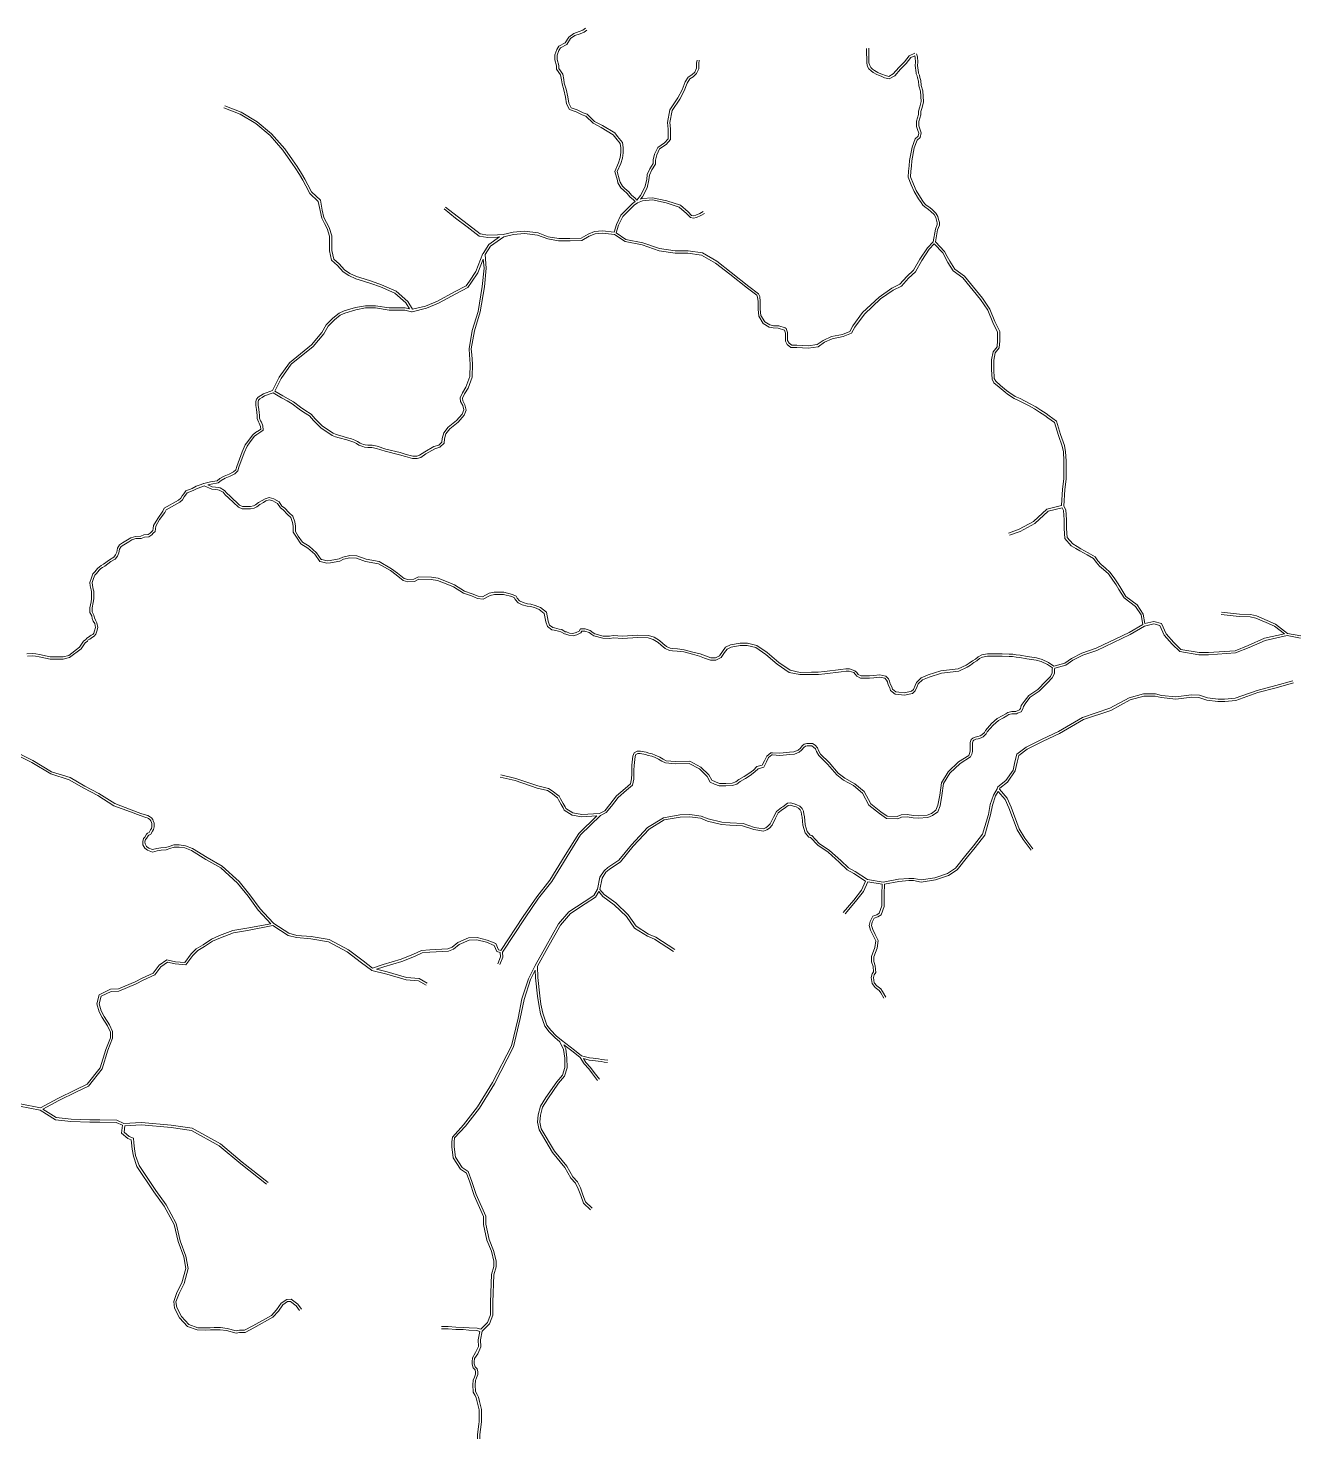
# Model space of a CAD drawing. Header units: millimetres. Extents: x 617885 to 663705, y 7172943 to 7234736.
# Drawn here: x 643733 to 647067, y 7227239 to 7230934 of the extents above; entities that cross this region are included whole.
import ezdxf

# ---------------------------------------------------------------- set-up
doc = ezdxf.new("R2010")
doc.units = ezdxf.units.MM
doc.layers.add('VIAS', color=7, linetype='Continuous', lineweight=5)

msp = doc.modelspace()

# ---------------------------------------------------------------- linework, layer by layer
at = {"layer": 'VIAS', "color": 253}
for points in [[(645193.3, 7230934.4), (645186.2, 7230929.1), (645176.8, 7230925.5), (645162.2, 7230920.4), (645149.6, 7230911.2), (645139.8, 7230895.9), (645123.1, 7230887.3), (645117.5, 7230878.2), (645112.9, 7230864.4), (645112.9, 7230851.8), (645117.2, 7230835.7), (645117.2, 7230827.2), (645127.7, 7230812), (645130, 7230799.4), (645131.6, 7230789), (645136.3, 7230773.1), (645141, 7230753.7), (645143.4, 7230736.1), (645151.3, 7230721.2), (645168.7, 7230715.4), (645184.4, 7230707.5), (645194.2, 7230703.8), (645212.7, 7230685.3), (645234.3, 7230673.9), (645265.5, 7230655.5), (645272.1, 7230646.6), (645284.1, 7230632.8), (645285.8, 7230621.4), (645285.8, 7230608.7), (645284, 7230595.4), (645279.8, 7230582), (645270, 7230559.4), (645276.7, 7230535.1), (645278.1, 7230529.1), (645285.6, 7230516.5), (645292.2, 7230510), (645302.3, 7230501.4), (645309.5, 7230492.7), (645318.9, 7230484.6), (645323.4, 7230480.1), (645316.4, 7230475.2), (645285.6, 7230445), (645273.9, 7230420.3), (645268.2, 7230400.2), (645237.8, 7230403.2), (645216.6, 7230401.8), (645199.6, 7230394.7), (645182, 7230384.6), (645152.4, 7230383.2), (645123.2, 7230383.2), (645095.5, 7230388.3), (645068.7, 7230398), (645033.1, 7230403.1), (645003.4, 7230400), (644977.2, 7230394), (644962.6, 7230393.2), (644937, 7230392.2), (644916.8, 7230395.4), (644886.5, 7230419), (644856.5, 7230441.7), (644826, 7230465.7)], [(645196.9, 7230929.6), (645189.2, 7230923.8), (645178.8, 7230919.9), (645165, 7230915.1), (645154, 7230907), (645144, 7230891.3), (645127.3, 7230882.7), (645123, 7230875.7), (645118.9, 7230863.5), (645118.9, 7230852.6), (645123.2, 7230836.5), (645123.2, 7230829), (645133.4, 7230814.4), (645135.9, 7230800.3), (645137.4, 7230790.3), (645142.1, 7230774.7), (645146.9, 7230754.8), (645149.2, 7230737.9), (645155.5, 7230726.1), (645171, 7230720.9), (645186.8, 7230713), (645197.5, 7230708.9), (645216.3, 7230690.2), (645237.2, 7230679.2), (645269.6, 7230660.1), (645276.8, 7230650.3), (645289.8, 7230635.4), (645291.8, 7230621.8), (645291.8, 7230608.3), (645289.9, 7230594.1), (645285.4, 7230580), (645276.4, 7230558.9), (645282.5, 7230536.5), (645283.7, 7230531.3), (645290.4, 7230520.3), (645296.3, 7230514.4), (645306.6, 7230505.6), (645313.8, 7230496.9), (645323, 7230489), (645327.8, 7230484.2), (645337, 7230496), (645348.6, 7230518.2), (645353.4, 7230538.5), (645354.8, 7230550.9), (645361.9, 7230566.4), (645370.1, 7230579.9), (645370.5, 7230589.7), (645373.8, 7230604.8), (645382.5, 7230622), (645400, 7230634.5), (645409.3, 7230644.8), (645409.3, 7230670.2), (645408.1, 7230687.5), (645414, 7230720.9), (645435.3, 7230751.9), (645446.3, 7230772.8), (645453.9, 7230793.6), (645462.4, 7230805.9), (645471.7, 7230812), (645479.1, 7230819.5), (645483.7, 7230829.4), (645484.1, 7230842.5), (645485.2, 7230851.1)], [(645504.4, 7230448.9), (645495.5, 7230443.6), (645483.9, 7230438.9), (645476.4, 7230437.2), (645467.7, 7230438.4), (645457.4, 7230449.2), (645438.5, 7230465.6), (645404.4, 7230476.6), (645368.2, 7230484.4), (645342.8, 7230482.6), (645329.5, 7230477.1), (645320.3, 7230470.6), (645290.6, 7230441.5), (645279.5, 7230418.2), (645273.8, 7230398.3), (645299, 7230381), (645343.1, 7230372.6), (645387, 7230357.2), (645428.2, 7230351.1), (645461.9, 7230351.1), (645499.3, 7230345.9), (645536.7, 7230324), (645574.9, 7230294.4), (645621.3, 7230257.9), (645646.7, 7230239), (645649.7, 7230231.5), (645651, 7230218.9), (645651, 7230198.6), (645652.8, 7230181.7), (645662.9, 7230165.2), (645676.4, 7230157), (645685.8, 7230155.2), (645699.3, 7230154.6), (645716.3, 7230149.3), (645718.9, 7230148), (645722.7, 7230136.9), (645722.7, 7230116.3), (645726.4, 7230109.8), (645733.4, 7230103.9), (645747, 7230103.9), (645776, 7230102.6), (645800.3, 7230105.7), (645815.8, 7230116.8), (645837.3, 7230126.6), (645866.5, 7230132.3), (645885.7, 7230140.2), (645893.7, 7230154.6), (645919.1, 7230189.6), (645962.1, 7230230.2), (645996, 7230253.4), (646016.9, 7230263.9), (646035.1, 7230284.3), (646052.7, 7230300.2), (646069.1, 7230329.3), (646088.7, 7230359.1), (646103.7, 7230375.1), (646109.7, 7230408.2), (646114.1, 7230419.9), (646114.1, 7230424.8), (646112.5, 7230431.8), (646110.6, 7230438.5), (646106.2, 7230446), (646098.1, 7230454.5), (646091.9, 7230459.7), (646082.3, 7230466.2), (646076.8, 7230471), (646072.2, 7230477.8), (646065.3, 7230487.7), (646054.3, 7230506.3), (646046.6, 7230523.8), (646038.6, 7230544.1), (646039.5, 7230560.3), (646041.2, 7230573.5), (646041.6, 7230588.1), (646048.7, 7230622.6), (646057.1, 7230644.5), (646064.4, 7230651.3), (646066.2, 7230659.8), (646063.2, 7230669.3), (646060.4, 7230677.2), (646060.4, 7230690.5), (646065.3, 7230708.3), (646065.8, 7230717.5), (646069.1, 7230728.5), (646072.2, 7230742), (646070.7, 7230769.6), (646066.2, 7230783.6), (646065.8, 7230796), (646062.8, 7230804.3), (646062.4, 7230809.4), (646059.7, 7230814.8), (646059.7, 7230817.9), (646056.7, 7230836.6), (646057.5, 7230845.8), (646057.1, 7230858), (646055.7, 7230862), (646045, 7230857.3), (646032.9, 7230842.2), (646018.5, 7230827.5), (646003.1, 7230809.8), (645988.8, 7230801.8), (645976.8, 7230804.8), (645967.6, 7230808.6), (645960.4, 7230811.3), (645956, 7230813.3), (645947.1, 7230818.3), (645941.1, 7230822.3), (645935.2, 7230828.1), (645932.3, 7230834.5), (645929.8, 7230843.1), (645929.8, 7230851.7), (645929.4, 7230871.3), (645929.1, 7230881.5)], [(646056.2, 7230868.9), (646041.2, 7230862.1), (646028.4, 7230846.2), (646014.1, 7230831.6), (645999.3, 7230814.5), (645987.9, 7230808.2), (645978.7, 7230810.5), (645969.8, 7230814.2), (645962.7, 7230816.8), (645958.7, 7230818.6), (645950.3, 7230823.4), (645944.9, 7230826.9), (645940.2, 7230831.6), (645937.9, 7230836.6), (645935.8, 7230843.9), (645935.8, 7230851.8), (645935.4, 7230871.5), (645935.1, 7230881.7)], [(645491.1, 7230850.4), (645490.1, 7230842), (645489.6, 7230828), (645484.1, 7230816), (645475.5, 7230807.4), (645466.7, 7230801.5), (645459.2, 7230790.8), (645451.8, 7230770.4), (645440.4, 7230748.8), (645419.7, 7230718.5), (645414.2, 7230687.2), (645415.3, 7230670.4), (645415.3, 7230642.5), (645404.1, 7230630), (645387.2, 7230618), (645379.5, 7230602.8), (645376.5, 7230589), (645376, 7230578.1), (645367.2, 7230563.6), (645360.7, 7230549.3), (645359.3, 7230537.4), (645354.2, 7230516.1), (645342.1, 7230492.7), (645337.5, 7230486.8), (645341.5, 7230488.5), (645368.6, 7230490.5), (645405.9, 7230482.4), (645441.5, 7230470.9), (645461.6, 7230453.5), (645470.6, 7230444), (645476.2, 7230443.3), (645482, 7230444.6), (645492.9, 7230449), (645501.4, 7230454)], [(646060.3, 7230867.1), (646063.1, 7230859.1), (646063.5, 7230845.7), (646062.7, 7230836.8), (646065.7, 7230818.3), (646065.7, 7230816.2), (646068.3, 7230811), (646068.7, 7230805.5), (646071.8, 7230797.2), (646072.1, 7230784.7), (646076.7, 7230770.7), (646078.2, 7230741.5), (646074.9, 7230727), (646071.7, 7230716.5), (646071.2, 7230707.4), (646066.4, 7230689.7), (646066.4, 7230678.3), (646068.9, 7230671.2), (646072.4, 7230660.1), (646069.9, 7230648.2), (646062.2, 7230641.1), (646054.4, 7230621), (646047.6, 7230587.4), (646047.2, 7230573), (646045.5, 7230559.7), (646044.7, 7230545.1), (646052.1, 7230526.1), (646059.6, 7230509), (646070.4, 7230490.9), (646077.1, 7230481.2), (646081.3, 7230475), (646086, 7230471), (646095.5, 7230464.5), (646102.2, 7230458.9), (646111, 7230449.7), (646116.2, 7230440.9), (646118.3, 7230433.3), (646120.1, 7230425.4), (646120.1, 7230418.8), (646115.5, 7230406.6), (646109.7, 7230374.6), (646134, 7230349.3), (646141, 7230336.4), (646147.8, 7230324), (646161.1, 7230303), (646186, 7230284.9), (646233, 7230227.6), (646252.3, 7230198.3), (646265.3, 7230166.4), (646278.6, 7230139.8), (646278.6, 7230115.9), (646277.1, 7230097.5), (646266.8, 7230084.3), (646262.7, 7230065.1), (646262.7, 7230040.9), (646264.1, 7230017.1), (646267.9, 7230009.5), (646280.5, 7229998.3), (646296.3, 7229985.4), (646301.9, 7229981.2), (646319, 7229969.8), (646331.9, 7229964.1), (646356.6, 7229951), (646372.6, 7229942.3), (646385.7, 7229933.5), (646400.3, 7229924.8), (646407.6, 7229919), (646427.2, 7229905.4), (646437.6, 7229869.8), (646448, 7229841.3), (646451, 7229825.1), (646452.4, 7229801.1), (646452.4, 7229753.5), (646448.8, 7229726.1), (646446, 7229682.6), (646451.7, 7229672.6), (646453.2, 7229647), (646453.2, 7229623.6), (646454.6, 7229600), (646469.7, 7229583.6), (646481, 7229576.5), (646491.1, 7229570.7), (646510.1, 7229560.5), (646528.2, 7229549.9), (646535.8, 7229539.3), (646544.4, 7229529.4), (646554.4, 7229520.7), (646567.8, 7229508.8), (646579.8, 7229492.5), (646588.6, 7229479.2), (646595.9, 7229467.5), (646608.8, 7229446.1), (646638.5, 7229423.8), (646654.2, 7229399.7), (646658.7, 7229374.7), (646682.2, 7229380), (646701.9, 7229374.8), (646714, 7229348.2), (646734.7, 7229325.1), (646752.7, 7229307.1), (646800.8, 7229299.1), (646825, 7229299.1), (646894.8, 7229303.8), (646929.4, 7229317.6), (646971.9, 7229336.5), (647024.5, 7229348), (646998.2, 7229368.5), (646976.3, 7229377.7), (646949.6, 7229389.3), (646934.9, 7229392.7), (646905.8, 7229393.8), (646858.8, 7229398.5)], [(644245.5, 7230725.7), (644288, 7230709.4), (644329.1, 7230684.6), (644366.4, 7230653.5), (644400.1, 7230614.8), (644420.2, 7230586.1), (644432.7, 7230568.5), (644443.9, 7230551.1), (644452.7, 7230536.1), (644460.2, 7230521.1), (644470.5, 7230501.8), (644492.8, 7230480.8), (644497.6, 7230456.5), (644501.9, 7230436.6), (644509.2, 7230422.9), (644516.2, 7230409.8), (644522.2, 7230390), (644522.2, 7230351), (644527.9, 7230326.6), (644543.6, 7230312.7), (644558, 7230296.6), (644572.7, 7230286.4), (644591, 7230278.2), (644611.6, 7230271.9), (644630.2, 7230265.7), (644655.9, 7230256.9), (644693.7, 7230240.2), (644722.4, 7230215), (644731.8, 7230199.4), (644720.6, 7230202.2), (644678.6, 7230202.2), (644643, 7230207.5), (644616.5, 7230207.5), (644590.1, 7230202.9), (644560.3, 7230193.8), (644547.3, 7230187.9), (644531.1, 7230175.1), (644513.7, 7230157.7), (644502.3, 7230137.2), (644475.5, 7230104.9), (644417.1, 7230058.1), (644390.4, 7230020), (644372.8, 7229985.3), (644349.5, 7229976.7), (644342.3, 7229972.1), (644335.6, 7229968), (644330.9, 7229962.7), (644329.1, 7229956.2), (644329.1, 7229946.2), (644331.1, 7229935.3), (644331.6, 7229927.5), (644332.6, 7229920.2), (644332.6, 7229912), (644336.3, 7229903.4), (644338.3, 7229899.5), (644341.9, 7229891.2), (644342.3, 7229884.4), (644339.2, 7229881.6), (644328.3, 7229875.1), (644321.1, 7229869.7), (644315.3, 7229861.5), (644308, 7229852.1), (644301.7, 7229842.9), (644293.2, 7229824.7), (644279.2, 7229786.1), (644276.6, 7229777.9), (644270.8, 7229772), (644259.7, 7229766.2), (644246.3, 7229761.2), (644234.7, 7229754.8), (644227.8, 7229749), (644210.7, 7229745.8), (644192.9, 7229741.9), (644192.3, 7229741.8), (644186, 7229739), (644173.1, 7229734.6), (644162.2, 7229728.9), (644145.9, 7229722.2), (644140.4, 7229715.1), (644136.7, 7229709.9), (644132.6, 7229703.1), (644126.7, 7229697.9), (644089.4, 7229676.9), (644085.9, 7229669), (644072.2, 7229650.5), (644061.3, 7229632), (644060.4, 7229624.1), (644059.7, 7229618.9), (644056.4, 7229616.2), (644052.5, 7229611.5), (644047, 7229608.1), (644036, 7229607.3), (644027.9, 7229604.1), (644014.3, 7229603.3), (644002.2, 7229599.8), (643993, 7229594), (643980, 7229586.7), (643972.1, 7229581.4), (643966.5, 7229572.2), (643964.9, 7229561.5), (643962, 7229554.9), (643956.9, 7229548.4), (643945.9, 7229542.1), (643930.5, 7229530.4), (643924, 7229527.2), (643919.6, 7229523.7), (643914.5, 7229519.5), (643907.2, 7229510.5), (643901.9, 7229505.2), (643898.4, 7229494.9), (643894.2, 7229482.9), (643895.1, 7229474), (643897.6, 7229463.1), (643899.1, 7229458.6), (643899.1, 7229439.9), (643897.5, 7229431.4), (643894.2, 7229416.5), (643894.2, 7229404.1), (643899.3, 7229394.9), (643900.8, 7229387.8), (643903.4, 7229380.9), (643907.3, 7229374.7), (643908.8, 7229364.6), (643906.5, 7229356.2), (643905, 7229349.7), (643901.9, 7229346.6), (643898.1, 7229344.3), (643890.8, 7229339.4), (643886.3, 7229336.7), (643883.7, 7229333.3), (643878, 7229328.4), (643867.5, 7229313.1), (643838.9, 7229291.1), (643824.1, 7229287.4), (643790.8, 7229287.4), (643762.3, 7229293.9), (643753, 7229295.2), (643743.5, 7229296.6), (643729.5, 7229295.2)], [(644247.7, 7230731.3), (644290.7, 7230714.9), (644332.6, 7230689.5), (644370.7, 7230657.8), (644404.9, 7230618.5), (644425.1, 7230589.5), (644437.7, 7230571.9), (644449.1, 7230554.2), (644457.9, 7230539), (644465.5, 7230523.9), (644475.3, 7230505.5), (644498.3, 7230483.8), (644503.5, 7230457.8), (644507.6, 7230438.7), (644514.5, 7230425.7), (644521.8, 7230412.1), (644528.2, 7230390.9), (644528.2, 7230351.7), (644533.3, 7230329.8), (644547.8, 7230317), (644562, 7230301.1), (644575.7, 7230291.7), (644593.1, 7230283.8), (644613.4, 7230277.7), (644632.2, 7230271.4), (644658.1, 7230262.5), (644697, 7230245.3), (644727.1, 7230218.9), (644739.5, 7230198.1), (644774.2, 7230206.4), (644805, 7230219.5), (644850, 7230243.6), (644880.6, 7230259.6), (644889.5, 7230272.2), (644905.6, 7230296.8), (644924.2, 7230343.9), (644924.5, 7230344.5), (644939.6, 7230367.5), (644967.5, 7230387.5), (644962.9, 7230387.2), (644936.7, 7230386.2), (644914.4, 7230389.7), (644882.9, 7230414.3), (644852.8, 7230436.9), (644822.3, 7230461)], [(646301.7, 7229611.8), (646329.2, 7229621.9), (646366.7, 7229642.1), (646402, 7229674.4), (646440.1, 7229684.3), (646442.8, 7229726.7), (646446.4, 7229753.9), (646446.4, 7229801), (646445, 7229824.4), (646442.2, 7229839.8), (646431.9, 7229867.9), (646422, 7229901.7), (646404, 7229914.2), (646396.8, 7229919.9), (646382.5, 7229928.5), (646369.5, 7229937.1), (646353.8, 7229945.7), (646329.3, 7229958.7), (646316.1, 7229964.5), (646298.5, 7229976.2), (646292.6, 7229980.7), (646276.6, 7229993.8), (646263.1, 7230005.7), (646258.2, 7230015.5), (646256.7, 7230040.8), (646256.7, 7230065.7), (646261.3, 7230086.9), (646271.3, 7230099.8), (646272.6, 7230116.1), (646272.6, 7230138.4), (646259.9, 7230163.9), (646246.9, 7230195.5), (646228.1, 7230224), (646181.8, 7230280.5), (646156.6, 7230298.8), (646142.6, 7230320.9), (646129.1, 7230345.7), (646106.5, 7230369.3), (646093.5, 7230355.4), (646074.3, 7230326.2), (646057.4, 7230296.4), (646039.4, 7230280), (646020.7, 7230259), (645999.1, 7230248.2), (645965.8, 7230225.6), (645923.7, 7230185.6), (645898.7, 7230151.3), (645889.9, 7230135.5), (645868.3, 7230126.5), (645839.2, 7230120.8), (645818.8, 7230111.6), (645802.6, 7230099.9), (645776.2, 7230096.6), (645746.9, 7230097.9), (645731.2, 7230097.9), (645721.8, 7230105.9), (645716.7, 7230114.7), (645716.7, 7230135.9), (645714, 7230143.7), (645698.2, 7230148.6), (645685.1, 7230149.2), (645674.2, 7230151.3), (645658.5, 7230160.8), (645647, 7230179.7), (645645, 7230198.3), (645645, 7230218.6), (645643.8, 7230230), (645641.7, 7230235.2), (645617.6, 7230253.1), (645571.2, 7230289.7), (645533.3, 7230319), (645497.3, 7230340.1), (645461.5, 7230345.1), (645427.7, 7230345.1), (645385.6, 7230351.3), (645341.6, 7230366.8), (645296.6, 7230375.4), (645269.3, 7230394.1), (645237.7, 7230397.2), (645218, 7230395.9), (645202.3, 7230389.3), (645183.7, 7230378.6), (645152.5, 7230377.2), (645122.7, 7230377.2), (645093.9, 7230382.5), (645067.3, 7230392.1), (645033, 7230397), (645004.4, 7230394.1), (644978.8, 7230388.3), (644944, 7230363.3), (644930, 7230342), (644933.1, 7230305.5), (644928.4, 7230256.9), (644917.4, 7230191.2), (644901.9, 7230141.4), (644893.8, 7230094.5), (644895.2, 7230079), (644896.6, 7230054.9), (644895.9, 7230020.6), (644885.3, 7229991.7), (644876, 7229976.4), (644870.6, 7229965.6), (644871.7, 7229958.3), (644877, 7229948), (644880.2, 7229934.3), (644875.2, 7229920.7), (644859.2, 7229902.3), (644837.9, 7229884.9), (644827.1, 7229871.5), (644823.6, 7229859), (644822.5, 7229847.1), (644811.5, 7229836.8), (644798, 7229833), (644775, 7229819.9), (644761.2, 7229810.1), (644752, 7229807.2), (644740, 7229807.2), (644721.5, 7229812.3), (644705.5, 7229817.3), (644667.9, 7229826.3), (644645.6, 7229833.9), (644633.5, 7229835.9), (644622.5, 7229835.9), (644614.1, 7229837.2), (644609.2, 7229838.6), (644599.5, 7229842.1), (644592.6, 7229846.4), (644586.1, 7229849.7), (644578, 7229852.9), (644567.6, 7229855.8), (644547.4, 7229861.7), (644538, 7229864.3), (644529.1, 7229867.8), (644499.9, 7229887.2), (644480.5, 7229907.1), (644470.2, 7229919), (644454.6, 7229928.9), (644442.8, 7229936.9), (644424.4, 7229950.6), (644411.3, 7229957.9), (644396.7, 7229965.9), (644374.6, 7229979.5), (644352.2, 7229971.3), (644345.5, 7229967.1), (644339.5, 7229963.3), (644336.3, 7229959.8), (644335.1, 7229955.4), (644335.1, 7229946.8), (644337.1, 7229936), (644337.6, 7229928.1), (644338.6, 7229920.6), (644338.6, 7229913.2), (644341.7, 7229906), (644343.7, 7229902.1), (644347.9, 7229892.7), (644348.5, 7229881.8), (644342.8, 7229876.7), (644331.7, 7229870.1), (644325.5, 7229865.4), (644320.1, 7229858), (644312.9, 7229848.5), (644307, 7229839.9), (644298.8, 7229822.4), (644284.9, 7229784.2), (644281.9, 7229774.7), (644274.4, 7229767.1), (644262.1, 7229760.7), (644248.8, 7229755.7), (644238.1, 7229749.8), (644230.5, 7229743.4), (644211.9, 7229739.9), (644203.4, 7229738.1), (644215.3, 7229733), (644223.6, 7229732.2), (644231.1, 7229731.3), (644235.6, 7229730.3), (644247.4, 7229723.7), (644253.3, 7229716.1), (644261.8, 7229708.4), (644286.9, 7229684.7), (644294.6, 7229681.8), (644302.3, 7229681.3), (644314.9, 7229681.3), (644322.9, 7229683.3), (644328.5, 7229686.3), (644336.6, 7229691.7), (644346, 7229697.2), (644353.4, 7229701.7), (644364.4, 7229705.4), (644376.6, 7229701.8), (644390.1, 7229693.6), (644397.7, 7229682.1), (644404.6, 7229677.9), (644416.7, 7229665.2), (644426.2, 7229656.5), (644431.3, 7229641), (644432.8, 7229630.2), (644432.8, 7229622.6), (644433.4, 7229615.9), (644440.5, 7229604.2), (644451.8, 7229588.3), (644469.4, 7229577.5), (644488.4, 7229560.6), (644500.3, 7229542.7), (644502.6, 7229542.3), (644515.9, 7229539), (644524.2, 7229540.3), (644547.8, 7229544.3), (644557.3, 7229549.1), (644575.3, 7229553.4), (644594, 7229551.9), (644618.2, 7229543.6), (644652.4, 7229537.1), (644685, 7229518.6), (644700.8, 7229507.2), (644717.7, 7229492.9), (644727.8, 7229490.6), (644743.2, 7229491.4), (644755.4, 7229497.5), (644789.2, 7229496.6), (644807.1, 7229494), (644839.4, 7229480.8), (644850, 7229476.4), (644875.9, 7229460.1), (644896.5, 7229453.2), (644911.8, 7229446.4), (644923.4, 7229444.9), (644940.8, 7229454.4), (644953.8, 7229456.8), (644978.9, 7229456.8), (645001.7, 7229451.3), (645011.4, 7229446.9), (645013.9, 7229441), (645020.1, 7229434.2), (645029.3, 7229429.9), (645041, 7229426.3), (645050.1, 7229425.5), (645061.3, 7229422.3), (645074.8, 7229416.8), (645090.5, 7229404.4), (645095.3, 7229381.3), (645098.7, 7229370.9), (645107.3, 7229364.3), (645112, 7229363.7), (645123.6, 7229360.6), (645130.9, 7229359), (645140.1, 7229353.6), (645142.9, 7229352.9), (645151.2, 7229349.9), (645160.1, 7229348.5), (645168.4, 7229351.3), (645176.6, 7229355.4), (645180.1, 7229360.7), (645192.1, 7229360.7), (645205.2, 7229356.6), (645213.2, 7229351), (645217.3, 7229348.2), (645239.5, 7229342.3), (645256.3, 7229341.6), (645265.5, 7229343.9), (645289.8, 7229341.6), (645330.2, 7229344.6), (645358.3, 7229343.8), (645372.8, 7229339), (645387.1, 7229330.3), (645395.7, 7229322.5), (645405.2, 7229314.4), (645415.1, 7229310.2), (645421.4, 7229309.5), (645433.7, 7229308.7), (645451.5, 7229306.4), (645474.6, 7229300.3), (645493.1, 7229295.6), (645507, 7229290.2), (645521.7, 7229285.1), (645533.5, 7229285.1), (645544.4, 7229290.5), (645552.4, 7229302.1), (645559.7, 7229312.7), (645573, 7229319.3), (645598.2, 7229323.3), (645617.1, 7229323.3), (645641.6, 7229317.7), (645669.2, 7229298.7), (645699.2, 7229273), (645728.9, 7229252.4), (645755.3, 7229247.1), (645785, 7229247.9), (645803, 7229247.5), (645819.3, 7229249.2), (645862, 7229254.3), (645875.3, 7229256.1), (645884.9, 7229256.1), (645899.1, 7229251.5), (645903.9, 7229246.7), (645907.8, 7229241.8), (645914.9, 7229238.2), (645937.3, 7229238.2), (645947.9, 7229238.8), (645964.3, 7229240.6), (645980, 7229237.4), (645986.9, 7229229.8), (645989.7, 7229224.4), (645991.4, 7229216.7), (645995.6, 7229209), (645997.2, 7229203.1), (646006.4, 7229195.9), (646013.9, 7229195.4), (646028.4, 7229193.7), (646047.3, 7229197.6), (646052.2, 7229201.9), (646056.7, 7229212.6), (646059.9, 7229220.9), (646072.7, 7229232.4), (646091.1, 7229240.4), (646124.3, 7229251.3), (646169.2, 7229256.3), (646190.3, 7229265.8), (646198.3, 7229270.8), (646207.3, 7229277.6), (646214.7, 7229282), (646221.5, 7229288.1), (646231.3, 7229293), (646246.2, 7229295.3), (646284.7, 7229295.3), (646303.4, 7229294.6), (646312.6, 7229294.6), (646321.7, 7229293.1), (646331.5, 7229292.3), (646350.3, 7229288.5), (646375.1, 7229284.8), (646389.2, 7229281.1), (646406.2, 7229273.2), (646420.1, 7229263.6), (646449, 7229271.2), (646466.6, 7229283.8), (646493.6, 7229297.3), (646530.7, 7229310.1), (646617.4, 7229351.5), (646653, 7229372.6), (646648.5, 7229397.4), (646634, 7229419.7), (646604.2, 7229442), (646590.8, 7229464.4), (646583.5, 7229476), (646574.8, 7229489), (646563.4, 7229504.8), (646550.5, 7229516.2), (646540.1, 7229525.1), (646531.1, 7229535.6), (646524.1, 7229545.4), (646507.2, 7229555.3), (646488.2, 7229565.5), (646477.9, 7229571.4), (646465.8, 7229578.9), (646448.8, 7229597.5), (646447.2, 7229623.5), (646447.2, 7229646.8), (646445.8, 7229670.8), (646441.5, 7229678.4), (646405, 7229669), (646370.2, 7229637.1), (646331.7, 7229616.4), (646303.8, 7229606.1)], [(644925, 7230329.7), (644927.1, 7230305.5), (644922.4, 7230257.6), (644911.6, 7230192.6), (644896, 7230142.8), (644887.8, 7230094.8), (644889.2, 7230078.6), (644890.6, 7230054.7), (644889.9, 7230021.7), (644879.9, 7229994.3), (644870.7, 7229979.3), (644864.4, 7229966.6), (644865.9, 7229956.4), (644871.3, 7229945.9), (644873.9, 7229934.7), (644869.9, 7229923.8), (644855, 7229906.6), (644833.6, 7229889.1), (644821.6, 7229874.3), (644817.7, 7229860.1), (644816.8, 7229849.9), (644808.4, 7229842.2), (644795.7, 7229838.6), (644771.8, 7229824.9), (644758.5, 7229815.6), (644751, 7229813.2), (644740.9, 7229813.2), (644723.2, 7229818.1), (644707.1, 7229823.1), (644669.5, 7229832.1), (644647.1, 7229839.7), (644634, 7229841.9), (644623, 7229841.9), (644615.4, 7229843.1), (644611, 7229844.3), (644602.2, 7229847.5), (644595.6, 7229851.6), (644588.6, 7229855.1), (644579.9, 7229858.6), (644569.2, 7229861.6), (644549, 7229867.5), (644539.9, 7229870), (644531.9, 7229873.2), (644503.8, 7229891.9), (644484.9, 7229911.2), (644474.1, 7229923.6), (644457.9, 7229933.9), (644446.3, 7229941.8), (644427.6, 7229955.6), (644414.2, 7229963.2), (644399.8, 7229971.1), (644378.8, 7229984), (644395.5, 7230016.9), (644421.5, 7230054), (644479.7, 7230100.6), (644507.2, 7230133.8), (644518.5, 7230154.1), (644535, 7230170.6), (644550.5, 7230182.7), (644562.4, 7230188.1), (644591.5, 7230197.1), (644617, 7230201.5), (644642.6, 7230201.5), (644678.2, 7230196.2), (644719.9, 7230196.2), (644737.4, 7230191.8), (644738.8, 7230191.8), (644776.1, 7230200.7), (644807.6, 7230214.1), (644852.9, 7230238.3), (644884.6, 7230254.9), (644894.4, 7230268.8), (644911, 7230294), (644925, 7230329.7)], [(643731.1, 7229289.3), (643743.3, 7229290.5), (643752.1, 7229289.3), (643761.2, 7229288), (643790.2, 7229281.4), (643824.9, 7229281.4), (643841.5, 7229285.6), (643871.9, 7229308.9), (643882.5, 7229324.4), (643888.1, 7229329.2), (643890.4, 7229332.2), (643894, 7229334.4), (643901.3, 7229339.2), (643905.6, 7229341.8), (643910.5, 7229346.7), (643912.3, 7229354.8), (643914.9, 7229364.2), (643913.1, 7229376.8), (643908.8, 7229383.6), (643906.6, 7229389.5), (643904.9, 7229397), (643900.2, 7229405.6), (643900.2, 7229415.9), (643903.4, 7229430.2), (643905.1, 7229439.4), (643905.1, 7229459.6), (643903.4, 7229464.8), (643901, 7229475), (643900.3, 7229482.2), (643904.1, 7229492.9), (643907.1, 7229502), (643911.6, 7229506.4), (643918.8, 7229515.2), (643923.4, 7229519.1), (643927.2, 7229522.1), (643933.7, 7229525.3), (643949.2, 7229537.1), (643960.9, 7229543.7), (643967.2, 7229551.8), (643970.7, 7229559.8), (643972.3, 7229570.1), (643976.5, 7229577.1), (643983.1, 7229581.5), (643996.1, 7229588.8), (644004.7, 7229594.3), (644015.3, 7229597.3), (644029.2, 7229598.1), (644037.3, 7229601.4), (644048.9, 7229602.2), (644056.5, 7229606.9), (644060.6, 7229611.9), (644065.4, 7229615.7), (644066.4, 7229623.4), (644067.1, 7229630.1), (644077.2, 7229647.2), (644091.1, 7229665.9), (644094.1, 7229672.6), (644130.2, 7229693), (644137.2, 7229699.2), (644141.7, 7229706.6), (644145.2, 7229711.5), (644149.7, 7229717.3), (644164.8, 7229723.4), (644175.4, 7229729.1), (644188.2, 7229733.4), (644193.6, 7229735.7), (644213.8, 7229727.1), (644222.9, 7229726.2), (644230.1, 7229725.4), (644233.5, 7229724.6), (644243.4, 7229719.1), (644248.8, 7229712), (644257.7, 7229704), (644283.6, 7229679.5), (644293.3, 7229675.8), (644302.1, 7229675.3), (644315.7, 7229675.3), (644325.1, 7229677.6), (644331.6, 7229681.1), (644339.8, 7229686.6), (644349.1, 7229692.1), (644355.9, 7229696.3), (644364.5, 7229699.1), (644374.2, 7229696.2), (644385.8, 7229689.1), (644393.5, 7229677.7), (644400.8, 7229673.2), (644412.5, 7229660.9), (644421, 7229653.1), (644425.4, 7229639.7), (644426.8, 7229629.8), (644426.8, 7229622.3), (644427.5, 7229614), (644435.5, 7229600.9), (644447.6, 7229583.8), (644465.8, 7229572.7), (644483.9, 7229556.6), (644496.7, 7229537.3), (644501.3, 7229536.4), (644515.6, 7229532.9), (644525.1, 7229534.3), (644549.7, 7229538.5), (644559.4, 7229543.4), (644575.8, 7229547.3), (644592.8, 7229546), (644616.7, 7229537.8), (644650.3, 7229531.4), (644681.8, 7229513.6), (644697.1, 7229502.5), (644714.9, 7229487.4), (644727.3, 7229484.6), (644744.7, 7229485.5), (644756.7, 7229491.5), (644788.7, 7229490.6), (644805.5, 7229488.1), (644837.1, 7229475.3), (644847.3, 7229471.1), (644873.3, 7229454.6), (644894.3, 7229447.6), (644910.1, 7229440.6), (644924.5, 7229438.7), (644942.9, 7229448.7), (644954.4, 7229450.8), (644978.2, 7229450.8), (644999.7, 7229445.6), (645006.8, 7229442.4), (645008.8, 7229437.7), (645016.4, 7229429.2), (645027.1, 7229424.3), (645039.8, 7229420.3), (645049, 7229419.6), (645059.3, 7229416.7), (645071.7, 7229411.5), (645085.1, 7229401), (645089.4, 7229379.8), (645093.6, 7229367.3), (645104.9, 7229358.6), (645110.8, 7229357.8), (645122.2, 7229354.8), (645128.7, 7229353.3), (645137.8, 7229348), (645141.1, 7229347.2), (645149.7, 7229344.1), (645160.6, 7229342.4), (645170.7, 7229345.7), (645180.7, 7229350.8), (645183.3, 7229354.7), (645191.2, 7229354.7), (645202.5, 7229351.1), (645209.8, 7229346), (645214.8, 7229342.7), (645238.6, 7229336.4), (645256.9, 7229335.6), (645266, 7229337.8), (645289.8, 7229335.6), (645330.3, 7229338.6), (645357.2, 7229337.9), (645370.2, 7229333.5), (645383.5, 7229325.5), (645391.7, 7229318), (645402, 7229309.3), (645413.5, 7229304.3), (645420.9, 7229303.5), (645433.1, 7229302.8), (645450.4, 7229300.5), (645473.1, 7229294.5), (645491.3, 7229289.9), (645504.9, 7229284.6), (645520.7, 7229279.1), (645534.9, 7229279.1), (645548.5, 7229285.9), (645557.3, 7229298.7), (645563.8, 7229308), (645574.9, 7229313.5), (645598.6, 7229317.3), (645616.4, 7229317.3), (645639.2, 7229312.1), (645665.5, 7229293.9), (645695.5, 7229268.2), (645726.5, 7229246.7), (645754.8, 7229241.1), (645785, 7229241.9), (645803.3, 7229241.5), (645819.9, 7229243.2), (645862.8, 7229248.3), (645875.7, 7229250.1), (645884, 7229250.1), (645895.9, 7229246.3), (645899.4, 7229242.7), (645903.9, 7229237), (645913.5, 7229232.2), (645937.5, 7229232.2), (645948.4, 7229232.8), (645964, 7229234.6), (645976.9, 7229231.9), (645981.9, 7229226.4), (645984, 7229222.3), (645985.8, 7229214.5), (645990, 7229206.7), (645991.9, 7229199.6), (646004.1, 7229190.1), (646013.3, 7229189.4), (646028.6, 7229187.6), (646050.1, 7229192), (646057.2, 7229198.4), (646062.2, 7229210.3), (646065, 7229217.4), (646076, 7229227.3), (646093.2, 7229234.8), (646125.6, 7229245.4), (646170.8, 7229250.5), (646193.2, 7229260.5), (646201.7, 7229265.9), (646210.6, 7229272.6), (646218.2, 7229277.2), (646224.9, 7229283.1), (646233.1, 7229287.2), (646246.7, 7229289.3), (646284.6, 7229289.3), (646303.3, 7229288.6), (646312.1, 7229288.6), (646321, 7229287.1), (646330.7, 7229286.4), (646349.3, 7229282.6), (646373.9, 7229278.9), (646387.1, 7229275.5), (646403.2, 7229267.9), (646416.4, 7229258.9), (646416, 7229256.2), (646415.5, 7229245.7), (646411, 7229236.3), (646399.3, 7229224), (646377.9, 7229202.4), (646354.2, 7229186.2), (646342.1, 7229171), (646334.7, 7229160.4), (646333.7, 7229156), (646332.6, 7229152.2), (646330.3, 7229148.9), (646322.7, 7229145.8), (646320.6, 7229144.7), (646309.7, 7229144.7), (646299.6, 7229142.3), (646294, 7229138.2), (646285.1, 7229133.5), (646271.2, 7229126.2), (646257, 7229112.7), (646240.7, 7229094.7), (646238.3, 7229089.9), (646231.4, 7229083.3), (646227.5, 7229081.2), (646220.6, 7229079.2), (646213.7, 7229077.4), (646207.6, 7229074.4), (646203.1, 7229070.8), (646201, 7229063.3), (646200.7, 7229054.9), (646200.7, 7229040.3), (646199.4, 7229034.4), (646197.1, 7229029.7), (646170.6, 7229013.1), (646143.1, 7228986.9), (646125.6, 7228957.8), (646121.1, 7228925.8), (646116.1, 7228899.2), (646110.9, 7228885.9), (646099.4, 7228877.8), (646088.2, 7228873.1), (646064.4, 7228871.3), (646052.2, 7228871.9), (646035.7, 7228874.4), (646019.8, 7228873.8), (646009.9, 7228869.4), (645983.8, 7228870.6), (645967, 7228882), (645940.3, 7228902.9), (645923.2, 7228934.9), (645898.4, 7228955.3), (645872.7, 7228969.6), (645855.4, 7228982.7), (645831.3, 7229011), (645808.8, 7229033.2), (645803.5, 7229042.2), (645800.9, 7229049.8), (645794.6, 7229056.1), (645788, 7229060.9), (645772.9, 7229060.9), (645766.3, 7229059), (645760.7, 7229054.4), (645755.9, 7229048.7), (645750, 7229043.6), (645738.8, 7229039.1), (645727.9, 7229038.3), (645702.4, 7229035.1), (645683.2, 7229036.7), (645678.8, 7229036.7), (645667.8, 7229027.6), (645661.9, 7229015.7), (645656, 7229004), (645642, 7229000.2), (645632.8, 7228990.9), (645620.9, 7228982.2), (645609, 7228974.3), (645595.2, 7228966.2), (645586.6, 7228959.9), (645577, 7228957), (645560.5, 7228956.2), (645544.2, 7228956.2), (645533.5, 7228960), (645524.1, 7228964.4), (645516.3, 7228978.4), (645495.5, 7228999.1), (645466.2, 7229014.2), (645428.6, 7229013.4), (645404.7, 7229015.7), (645396.1, 7229020), (645387.5, 7229024.6), (645375.9, 7229030.4), (645368.1, 7229033.4), (645359, 7229035.1), (645352.2, 7229037.9), (645336.7, 7229040.9), (645328.2, 7229040.9), (645320.3, 7229035.9), (645317, 7229027.8), (645314.6, 7229003.9), (645314, 7228990.6), (645314, 7228981.5), (645313.5, 7228968.1), (645310.9, 7228955.1), (645296.8, 7228942.7), (645274, 7228923.9), (645256.6, 7228900.6), (645243.4, 7228884.7), (645230, 7228877.5), (645183.4, 7228874.6), (645159.9, 7228878.7), (645141.7, 7228890.2), (645139.4, 7228895.2), (645134.2, 7228904), (645127.6, 7228915.8), (645124.2, 7228922.4), (645106.1, 7228936.9), (645095.7, 7228942.8), (645067.7, 7228949.6), (645010.6, 7228969.5), (644971, 7228978.7)], [(647067.1, 7229342.4), (647032.7, 7229349.3), (647001.3, 7229373.7), (646978.7, 7229383.2), (646951.5, 7229395), (646935.7, 7229398.7), (646906.2, 7229399.8), (646859.4, 7229404.5)], [(647066, 7229336.5), (647031.4, 7229343.4), (646973.7, 7229330.7), (646931.8, 7229312.1), (646896.1, 7229297.9), (646825.2, 7229293.1), (646800.3, 7229293.1), (646749.8, 7229301.5), (646730.4, 7229321), (646708.9, 7229344.8), (646697.6, 7229369.7), (646682.1, 7229373.8), (646657.5, 7229368.3), (646620.3, 7229346.2), (646533, 7229304.6), (646495.9, 7229291.7), (646469.7, 7229278.7), (646451.6, 7229265.7), (646422.3, 7229257.9), (646422, 7229255.7), (646421.4, 7229244.2), (646416, 7229232.8), (646403.6, 7229219.8), (646381.7, 7229197.8), (646358.3, 7229181.8), (646346.9, 7229167.4), (646340.3, 7229157.9), (646339.5, 7229154.5), (646338, 7229149.6), (646334.2, 7229144.1), (646325.2, 7229140.3), (646322.1, 7229138.7), (646310.4, 7229138.7), (646302.2, 7229136.8), (646297.2, 7229133.1), (646287.8, 7229128.2), (646274.8, 7229121.3), (646261.3, 7229108.5), (646245.7, 7229091.2), (646243.2, 7229086.3), (646234.9, 7229078.4), (646229.8, 7229075.6), (646222.1, 7229073.4), (646215.8, 7229071.8), (646210.8, 7229069.3), (646208.4, 7229067.3), (646207, 7229062.3), (646206.7, 7229054.8), (646206.7, 7229039.7), (646205.1, 7229032.4), (646201.7, 7229025.5), (646174.3, 7229008.3), (646147.8, 7228983.1), (646131.4, 7228955.7), (646127, 7228924.9), (646121.9, 7228897.6), (646115.9, 7228882), (646102.3, 7228872.5), (646089.6, 7228867.2), (646064.5, 7228865.3), (646051.6, 7228865.9), (646035.4, 7228868.4), (646021.1, 7228867.8), (646011, 7228863.4), (645981.8, 7228864.7), (645963.4, 7228877.1), (645935.6, 7228899), (645918.5, 7228931), (645895, 7228950.3), (645869.4, 7228964.5), (645851.2, 7228978.4), (645826.9, 7229006.9), (645804, 7229029.4), (645798, 7229039.7), (645795.7, 7229046.6), (645790.7, 7229051.5), (645786.1, 7229054.9), (645773.7, 7229054.9), (645769.1, 7229053.5), (645765, 7229050.1), (645760.2, 7229044.5), (645753.2, 7229038.4), (645740.2, 7229033.2), (645728.5, 7229032.3), (645702.5, 7229029.1), (645683, 7229030.7), (645680.9, 7229030.7), (645672.6, 7229023.8), (645667.2, 7229013), (645660.2, 7228999), (645645.2, 7228994.8), (645636.7, 7228986.3), (645624.4, 7228977.3), (645612.2, 7228969.2), (645598.5, 7228961.2), (645589.4, 7228954.5), (645578, 7228951), (645560.7, 7228950.2), (645543.2, 7228950.2), (645531.3, 7228954.4), (645519.8, 7228959.7), (645511.4, 7228974.7), (645491.9, 7228994.2), (645464.8, 7229008.2), (645428.3, 7229007.4), (645403, 7229009.9), (645393.3, 7229014.7), (645384.7, 7229019.3), (645373.5, 7229024.9), (645366.5, 7229027.6), (645357.3, 7229029.3), (645350.4, 7229032.2), (645336.2, 7229034.9), (645329.9, 7229034.9), (645325.2, 7229031.9), (645322.8, 7229026.3), (645320.6, 7229003.5), (645320, 7228990.5), (645320, 7228981.4), (645319.5, 7228967.4), (645316.4, 7228951.9), (645300.7, 7228938.1), (645278.4, 7228919.7), (645261.3, 7228896.8), (645247.3, 7228880), (645232.6, 7228872.1), (645180, 7228821.3), (645144.7, 7228764.9), (645104.9, 7228699), (645070.1, 7228655.3), (645034.7, 7228604.4), (644975.3, 7228514.5), (644976.2, 7228501.4), (644968.7, 7228481.9)], [(647046.7, 7229225.1), (647001.5, 7229212.5), (646952.8, 7229199.8), (646895.2, 7229179.6), (646867.6, 7229176.6), (646850.6, 7229176.6), (646822.3, 7229180.3), (646801.4, 7229187.1), (646781.1, 7229187.8), (646739.8, 7229183.1), (646702.1, 7229186.8), (646686.2, 7229190.5), (646655, 7229191.1), (646617.7, 7229180.6), (646567.1, 7229153.2), (646495.3, 7229128.8), (646432.5, 7229092.3), (646389.6, 7229072.4), (646347.2, 7229050.8), (646323.2, 7229032.4), (646318.3, 7229013), (646313.1, 7228991.3), (646294.5, 7228963.9), (646273.6, 7228947.6), (646271.2, 7228941.9), (646261.6, 7228925.8), (646253.7, 7228900.7), (646248.5, 7228875), (646233.6, 7228823.1), (646209.4, 7228792.4), (646189.5, 7228767.9), (646162.6, 7228734.5), (646141.4, 7228720.5), (646108.6, 7228709.1), (646072.7, 7228703.4), (646052.9, 7228707.5), (646040, 7228707.5), (646013, 7228705), (645973.3, 7228697.5), (645931.7, 7228704.4), (645899.6, 7228725.5), (645882.5, 7228734.7), (645861.9, 7228754.7), (645832.7, 7228780.9), (645805.5, 7228798.8), (645786.1, 7228819.4), (645781.9, 7228820.9), (645774.1, 7228830), (645768.5, 7228848.1), (645766.4, 7228869.1), (645764.9, 7228875.6), (645764.1, 7228883.2), (645760.8, 7228890.8), (645754.2, 7228896.6), (645747.1, 7228900.5), (645739.4, 7228902.8), (645730, 7228905.2), (645722.1, 7228904.3), (645709.9, 7228895.1), (645706.3, 7228892.9), (645693.2, 7228882.9), (645685.6, 7228867.8), (645677, 7228850.6), (645670.9, 7228843.9), (645665.7, 7228839.9), (645658.8, 7228837.4), (645635.7, 7228840.9), (645605.7, 7228851.2), (645571.8, 7228852.6), (645550.2, 7228854.8), (645514.8, 7228863.4), (645495.7, 7228870.8), (645466.2, 7228874.6), (645440.1, 7228873.7), (645397.1, 7228866.2), (645355.9, 7228840.9), (645313.3, 7228795.6), (645280.5, 7228755.5), (645251.4, 7228735.8), (645241.9, 7228727.3), (645231, 7228710.7), (645224.6, 7228679), (645215.1, 7228662.6), (645189.1, 7228645.6), (645149.5, 7228620), (645122.4, 7228588.3), (645088.8, 7228529.2), (645061.2, 7228479.5), (645061.1, 7228479.4), (645043.5, 7228444.5), (645026.3, 7228391.9), (645016.3, 7228341.4), (644999.1, 7228268.4), (644949.2, 7228172.6), (644910.4, 7228109.1), (644873.7, 7228061.9), (644844.5, 7228030), (644843, 7228017.6), (644843, 7228003.9), (644846.5, 7227975), (644865.7, 7227945.6), (644880.9, 7227935.5), (644889.8, 7227911.3), (644901.3, 7227876.8), (644925.5, 7227821.6), (644926.2, 7227800.6), (644934.6, 7227759.5), (644946.3, 7227730.6), (644953, 7227705), (644953, 7227690.7), (644946.9, 7227670.2), (644944.1, 7227597.2), (644944.1, 7227564.1), (644936.2, 7227543.9), (644918.7, 7227526.3), (644909, 7227529.4), (644888.1, 7227530.1), (644872.9, 7227531.4), (644853.6, 7227532.1), (644833.6, 7227533.5), (644815.7, 7227533.5)], [(647048.4, 7229219.3), (647003, 7229206.7), (646954.6, 7229194), (646896.6, 7229173.7), (646867.9, 7229170.6), (646850.2, 7229170.6), (646820.9, 7229174.4), (646800.4, 7229181.1), (646781.3, 7229181.8), (646739.8, 7229177), (646701.2, 7229180.9), (646685.5, 7229184.5), (646655.8, 7229185.1), (646620, 7229175), (646569.6, 7229147.6), (646497.8, 7229123.3), (646435.2, 7229086.9), (646392.3, 7229067), (646350.4, 7229045.7), (646328.5, 7229028.9), (646324.2, 7229011.6), (646318.7, 7228988.9), (646299, 7228959.7), (646278.5, 7228943.8), (646277.3, 7228941.1), (646297.4, 7228917.2), (646307.9, 7228894.4), (646329.6, 7228837.5), (646344.4, 7228812.4), (646365.3, 7228784.8)], [(643711.6, 7228116.9), (643765, 7228106.5), (643810.1, 7228131), (643857.1, 7228153.8), (643887.4, 7228168.3), (643921.5, 7228211.5), (643936.1, 7228259.4), (643948.1, 7228289.8), (643948.1, 7228304.7), (643940.4, 7228321.3), (643927, 7228342.7), (643918.7, 7228357.9), (643913, 7228379.1), (643919, 7228402.7), (643948.9, 7228416.9), (643969.1, 7228418.3), (644012.9, 7228436.8), (644031.6, 7228446.2), (644060.5, 7228459.3), (644075.8, 7228480.1), (644096.2, 7228494.2), (644118.7, 7228489.2), (644142.9, 7228487), (644159.8, 7228509.5), (644173.2, 7228522.9), (644191.3, 7228533.7), (644212.7, 7228548.1), (644234.4, 7228557.7), (644269.1, 7228570.8), (644306.1, 7228576.8), (644368.4, 7228588.8), (644358.4, 7228599.8), (644335.5, 7228624), (644309.1, 7228661), (644280.9, 7228694.7), (644237.8, 7228734.8), (644198.6, 7228756.9), (644160.3, 7228780.1), (644143.5, 7228787.1), (644128.1, 7228789.4), (644115.6, 7228789), (644104.3, 7228785.5), (644094.4, 7228782.2), (644080.9, 7228781.4), (644071.1, 7228779.4), (644058.2, 7228776.4), (644045.7, 7228781.3), (644038.6, 7228787), (644033.5, 7228795.7), (644032.8, 7228803.9), (644035, 7228812.2), (644038.2, 7228815.3), (644042.4, 7228823.1), (644045.7, 7228825.9), (644050.2, 7228827.9), (644053.6, 7228834.4), (644055.6, 7228837.9), (644056.7, 7228842.8), (644056.7, 7228851), (644055, 7228856.5), (644054.2, 7228858.6), (644051.9, 7228861.7), (644047.9, 7228864.5), (644044.6, 7228866.4), (644041.4, 7228867), (644026.4, 7228872.2), (644000.5, 7228881.4), (643956.9, 7228897.8), (643914.9, 7228924.3), (643878.2, 7228943.4), (643840.3, 7228966), (643791.8, 7228981.4), (643742.4, 7229010.8), (643622.9, 7229070.8)], [(644969.6, 7228972.8), (645008.9, 7228963.7), (645066, 7228943.8), (645093.5, 7228937.2), (645102.7, 7228931.9), (645119.5, 7228918.6), (645122.3, 7228912.9), (645129, 7228901), (645134.1, 7228892.4), (645137, 7228886.1), (645157.7, 7228873), (645183, 7228868.5), (645222.9, 7228871), (645175.3, 7228825.1), (645139.6, 7228768), (645100, 7228702.4), (645065.3, 7228658.9), (645029.7, 7228607.8), (644971, 7228518.8), (644965.3, 7228520.7), (644958.5, 7228536.5), (644935.8, 7228545.8), (644908.9, 7228552.3), (644886.6, 7228551.3), (644858.6, 7228539.1), (644843.8, 7228526.9), (644832.4, 7228522.5), (644784.8, 7228520.3), (644763.6, 7228518.1), (644742.7, 7228508.7), (644710.1, 7228495.7), (644662.5, 7228481.8), (644634.7, 7228472.6), (644610.2, 7228491.3), (644572.2, 7228519.9), (644521.5, 7228547.4), (644474.3, 7228555.1), (644436.6, 7228558.2), (644416.1, 7228563.6), (644376.1, 7228589.2), (644362.8, 7228603.9), (644340.2, 7228627.8), (644313.8, 7228664.6), (644285.3, 7228698.9), (644241.4, 7228739.6), (644201.7, 7228762.1), (644163, 7228785.4), (644145.2, 7228792.9), (644128.5, 7228795.4), (644114.6, 7228795), (644102.5, 7228791.2), (644093.2, 7228788.1), (644080.2, 7228787.3), (644069.9, 7228785.3), (644058.7, 7228782.7), (644048.7, 7228786.6), (644043.2, 7228791), (644039.4, 7228797.6), (644038.8, 7228803.4), (644040.4, 7228809.1), (644043, 7228811.7), (644047.1, 7228819.3), (644048.9, 7228820.8), (644054.6, 7228823.3), (644058.8, 7228831.5), (644061.3, 7228835.7), (644062.7, 7228842.2), (644062.7, 7228851.9), (644060.6, 7228858.5), (644059.5, 7228861.5), (644056.1, 7228866), (644051.1, 7228869.6), (644046.7, 7228872.1), (644042.9, 7228872.8), (644028.4, 7228877.8), (644002.5, 7228887), (643959.6, 7228903.2), (643917.9, 7228929.5), (643881.1, 7228948.6), (643842.7, 7228971.5), (643794.3, 7228986.9), (643745.3, 7229016.1), (643625.4, 7229076.3)], [(645980.2, 7228396.3), (645971.6, 7228410.9), (645966.7, 7228417.9), (645956.1, 7228425.8), (645949.6, 7228434.1), (645947.8, 7228447.8), (645949.6, 7228454.6), (645953.8, 7228460.9), (645952.4, 7228478.1), (645948.5, 7228489.8), (645948.5, 7228501.9), (645957.1, 7228524.6), (645960.2, 7228545.1), (645952.3, 7228560.4), (645945.5, 7228573.7), (645942.1, 7228584.1), (645944.3, 7228592.4), (645949.7, 7228603.3), (645958.8, 7228606.3), (645967.7, 7228612), (645975.7, 7228634.1), (645975.7, 7228666.2), (645976.3, 7228692), (646013.8, 7228699), (646040.3, 7228701.5), (646052.3, 7228701.5), (646072.6, 7228697.3), (646110.1, 7228703.2), (646144.1, 7228715.1), (646166.7, 7228730), (646194.2, 7228764.2), (646214.1, 7228788.7), (646239, 7228820.3), (646254.3, 7228873.6), (646259.5, 7228899.2), (646267.1, 7228923.3), (646274.3, 7228935.4), (646292.3, 7228914), (646302.4, 7228892.1), (646324.1, 7228834.9), (646339.4, 7228809), (646360.5, 7228781.1)], [(645426.9, 7228521), (645377, 7228553.4), (645358.5, 7228561.5), (645325.7, 7228581.9), (645305.1, 7228611.6), (645272.4, 7228643.1), (645242.2, 7228664.8), (645230.7, 7228678.7), (645236.6, 7228708.3), (645246.5, 7228723.3), (645255.1, 7228731.1), (645284.5, 7228751), (645317.8, 7228791.6), (645359.7, 7228836.2), (645399.2, 7228860.5), (645440.7, 7228867.7), (645466, 7228868.6), (645494.2, 7228864.9), (645513, 7228857.7), (645549.1, 7228848.9), (645571.3, 7228846.7), (645604.5, 7228845.2), (645634.3, 7228835.1), (645659.4, 7228831.3), (645668.5, 7228834.6), (645675, 7228839.4), (645682, 7228847.2), (645690.9, 7228865.1), (645697.9, 7228879), (645709.6, 7228888), (645713.3, 7228890.2), (645724.4, 7228898.5), (645729.6, 7228899.1), (645737.8, 7228897), (645744.7, 7228895), (645750.7, 7228891.6), (645755.8, 7228887.2), (645758.3, 7228881.7), (645759, 7228874.7), (645760.4, 7228868.1), (645762.6, 7228846.9), (645768.7, 7228827), (645778.4, 7228815.7), (645782.8, 7228814.2), (645801.6, 7228794.2), (645829, 7228776.2), (645857.8, 7228750.3), (645878.9, 7228729.8), (645896.5, 7228720.4), (645926.8, 7228700.4), (645916.4, 7228676.4), (645895.8, 7228650.7), (645868.5, 7228618.3)], [(645251.4, 7228231.4), (645242.4, 7228231.9), (645234.8, 7228233.4), (645227.1, 7228234.5), (645213.3, 7228236.5), (645203.2, 7228237.5), (645182.6, 7228242.9), (645164.2, 7228257.8), (645130, 7228283.6), (645116.6, 7228294.9), (645102.3, 7228309.7), (645091.8, 7228323.2), (645081.1, 7228354.3), (645076.4, 7228378), (645073.3, 7228399.7), (645068.4, 7228447.5), (645066.9, 7228477.4), (645094, 7228526.2), (645127.4, 7228584.8), (645153.5, 7228615.5), (645192.4, 7228640.6), (645219.6, 7228658.3), (645227.9, 7228672.7), (645238.1, 7228660.3), (645268.5, 7228638.5), (645300.5, 7228607.7), (645321.5, 7228577.4), (645355.7, 7228556.2), (645374.2, 7228548.1), (645423.6, 7228516)], [(645873.1, 7228614.5), (645900.4, 7228646.9), (645921.5, 7228673.3), (645932.4, 7228698.2), (645970.3, 7228691.9), (645969.7, 7228666.3), (645969.7, 7228635.2), (645962.8, 7228615.9), (645956.2, 7228611.8), (645945.5, 7228608.2), (645938.6, 7228594.5), (645935.9, 7228583.9), (645939.9, 7228571.4), (645947, 7228557.6), (645953.9, 7228544.1), (645951.3, 7228526.1), (645942.5, 7228503), (645942.5, 7228488.8), (645946.4, 7228476.9), (645947.6, 7228462.5), (645944, 7228457.1), (645941.8, 7228448.1), (645943.9, 7228431.7), (645951.9, 7228421.5), (645962.3, 7228413.7), (645966.6, 7228407.6), (645975.1, 7228393.3)], [(644775.6, 7228427.8), (644755.2, 7228439.3), (644722.8, 7228441.4), (644672.3, 7228456.8), (644633.4, 7228466.4), (644632.3, 7228466.9), (644606.5, 7228486.6), (644568.9, 7228514.9), (644519.5, 7228541.6), (644473.6, 7228549.1), (644435.6, 7228552.3), (644413.7, 7228558), (644373.6, 7228583.7), (644307.1, 7228570.9), (644270.7, 7228565), (644236.7, 7228552.1), (644215.6, 7228542.8), (644194.5, 7228528.7), (644176.9, 7228518.2), (644164.3, 7228505.6), (644145.7, 7228480.7), (644117.7, 7228483.2), (644097.5, 7228487.7), (644080, 7228475.7), (644064.4, 7228454.5), (644034.2, 7228440.8), (644015.4, 7228431.4), (643970.5, 7228412.4), (643950.5, 7228411), (643924.1, 7228398.5), (643919.2, 7228379.1), (643924.3, 7228360.1), (643932.2, 7228345.8), (643945.6, 7228324.2), (643954.1, 7228306), (643954.1, 7228288.7), (643941.8, 7228257.4), (643926.9, 7228208.7), (643891.2, 7228163.4), (643859.7, 7228148.4), (643812.8, 7228125.6), (643771.4, 7228103.1), (643806.1, 7228081.1), (643845.1, 7228077), (643894.1, 7228074.9), (643920.2, 7228074.9), (643964.8, 7228073.9), (643983.5, 7228065.5), (644030.1, 7228067.6), (644107.8, 7228061.3), (644162.8, 7228052.8), (644236.5, 7228011.7), (644293.9, 7227964.5), (644361.3, 7227911)], [(644963.1, 7228484), (644970.1, 7228502.3), (644969.4, 7228513.1), (644960.8, 7228515.8), (644954, 7228531.9), (644934, 7228540.1), (644908.4, 7228546.2), (644888, 7228545.3), (644861.8, 7228534), (644846.9, 7228521.7), (644833.7, 7228516.5), (644785.2, 7228514.3), (644765.2, 7228512.2), (644745, 7228503.2), (644712.1, 7228490), (644664.3, 7228476), (644645, 7228469.7), (644673.8, 7228462.6), (644723.9, 7228447.4), (644757, 7228445.1), (644778.6, 7228433)], [(645206.1, 7227839.2), (645187.4, 7227857), (645180.6, 7227876.6), (645174, 7227894.6), (645166.9, 7227908.8), (645154.6, 7227922), (645138.9, 7227950.1), (645106.7, 7227989.6), (645071.2, 7228049.1), (645067.3, 7228068.8), (645068.8, 7228088.3), (645074.9, 7228110.6), (645089.2, 7228133.7), (645117.5, 7228174.5), (645133, 7228192.4), (645139.2, 7228212.3), (645138.5, 7228236.5), (645135.4, 7228258.8), (645125.7, 7228279.3), (645112.5, 7228290.5), (645097.8, 7228305.8), (645086.4, 7228320.3), (645075.2, 7228352.7), (645070.5, 7228377), (645067.4, 7228398.9), (645062.4, 7228447), (645061.4, 7228466.6), (645049.1, 7228442.2), (645032.1, 7228390.4), (645022.1, 7228340.1), (645004.8, 7228266.3), (644954.4, 7228169.6), (644915.3, 7228105.7), (644878.3, 7228058), (644850.2, 7228027.4), (644849, 7228017.2), (644849, 7228004.3), (644852.3, 7227977.1), (644870.1, 7227949.9), (644885.8, 7227939.4), (644895.5, 7227913.3), (644906.9, 7227879), (644931.5, 7227823), (644932.2, 7227801.3), (644940.4, 7227761.3), (644952, 7227732.5), (644959, 7227705.8), (644959, 7227689.9), (644952.8, 7227669.2), (644950.1, 7227597.1), (644950.1, 7227562.9), (644941.4, 7227540.5), (644922.3, 7227521.5), (644917.7, 7227498.6), (644918.4, 7227480.4), (644910.5, 7227462.4), (644902.5, 7227449.8), (644901.7, 7227441.1), (644901.7, 7227436.1), (644903.8, 7227428.2), (644909.4, 7227422.6), (644910.8, 7227414.8), (644910.8, 7227407.9), (644907.6, 7227398.9), (644904.7, 7227392), (644904.1, 7227381.1), (644904.7, 7227363.2), (644909.3, 7227355.8), (644912.5, 7227348.7), (644915, 7227337.6), (644920.9, 7227316.2), (644920.4, 7227305.8), (644920.4, 7227284.7), (644919.4, 7227276.8), (644916.1, 7227250.8), (644916.1, 7227239.5)], [(645224.8, 7228177.6), (645211, 7228195.5), (645201.9, 7228208.2), (645189.6, 7228221.5), (645179, 7228238.2), (645160.5, 7228253.1), (645136, 7228271.6), (645141.2, 7228260.6), (645144.5, 7228237), (645145.2, 7228211.5), (645138.3, 7228189.5), (645122.3, 7228170.8), (645094.3, 7228130.4), (645080.5, 7228108.2), (645074.7, 7228087.3), (645073.4, 7228069.2), (645076.9, 7228051.2), (645111.7, 7227993), (645143.8, 7227953.5), (645159.5, 7227925.5), (645171.9, 7227912.3), (645179.6, 7227896.9), (645186.2, 7227878.6), (645192.6, 7227860.3), (645210.2, 7227843.5)], [(645229.6, 7228181.3), (645215.8, 7228199.1), (645206.5, 7228212), (645194.3, 7228225.2), (645187.9, 7228235.3), (645202.2, 7228231.6), (645212.5, 7228230.6), (645226.3, 7228228.5), (645233.8, 7228227.5), (645241.6, 7228226), (645251, 7228225.5)], [(644443.9, 7227575.5), (644435.3, 7227588.1), (644420.3, 7227599.4), (644412.4, 7227598.7), (644399.7, 7227590.5), (644388.5, 7227573.7), (644374.1, 7227557.7), (644323.9, 7227529.7), (644301.2, 7227518), (644286.9, 7227518), (644277.5, 7227516.3), (644252.6, 7227522.9), (644235.9, 7227525.3), (644219.9, 7227525.3), (644210.2, 7227524.5), (644198.6, 7227523.7), (644176, 7227524.5), (644150.4, 7227533.9), (644129.2, 7227555.9), (644116.6, 7227582), (644114, 7227598.7), (644122.5, 7227622.4), (644135.4, 7227648.3), (644145.8, 7227685.7), (644140.2, 7227716.5), (644125.6, 7227756.3), (644115.1, 7227800.9), (644089.1, 7227849), (644062.4, 7227886.7), (644017.8, 7227952.5), (644008.4, 7227979.9), (644005.6, 7227997.8), (644003.7, 7228014.5), (644002.9, 7228022.8), (643994, 7228026), (643977.7, 7228040.3), (643979.8, 7228060.6), (643963.5, 7228067.9), (643920.2, 7228068.9), (643894, 7228068.9), (643844.7, 7228071), (643804.1, 7228075.3), (643764.3, 7228100.5), (643710.5, 7228111)], [(644448.9, 7227578.9), (644439.6, 7227592.3), (644422, 7227605.5), (644410.4, 7227604.5), (644395.4, 7227594.8), (644383.7, 7227577.4), (644370.3, 7227562.5), (644321.1, 7227535), (644299.8, 7227524), (644286.4, 7227524), (644277.8, 7227522.4), (644253.8, 7227528.8), (644236.3, 7227531.3), (644219.7, 7227531.3), (644209.8, 7227530.5), (644198.5, 7227529.7), (644177.2, 7227530.5), (644153.8, 7227539), (644134.2, 7227559.4), (644122.4, 7227583.8), (644120.1, 7227598.1), (644128, 7227620), (644141.1, 7227646.2), (644151.9, 7227685.4), (644146.1, 7227718.1), (644131.4, 7227758.1), (644120.7, 7227803.1), (644094.2, 7227852.1), (644067.3, 7227890.1), (644023.2, 7227955.2), (644014.2, 7227981.4), (644011.5, 7227998.6), (644009.7, 7228015.1), (644008.6, 7228027.1), (643997.1, 7228031.3), (643984, 7228042.8), (643985.7, 7228059.6), (644030, 7228061.6), (644107.1, 7228055.3), (644160.9, 7228047.1), (644233.1, 7228006.8), (644290.2, 7227959.9), (644357.6, 7227906.3)], [(644815.7, 7227527.5), (644833.4, 7227527.5), (644853.3, 7227526.1), (644872.6, 7227525.4), (644887.7, 7227524.1), (644908, 7227523.4), (644916.1, 7227520.9), (644911.7, 7227499.1), (644912.4, 7227481.6), (644905.2, 7227465.2), (644896.7, 7227451.8), (644895.7, 7227441.3), (644895.7, 7227435.3), (644898.4, 7227425.1), (644903.8, 7227419.7), (644904.8, 7227414.2), (644904.8, 7227408.9), (644902, 7227401), (644898.8, 7227393.3), (644898.1, 7227381.2), (644898.8, 7227361.4), (644904, 7227353), (644906.8, 7227346.8), (644909.2, 7227336.1), (644914.8, 7227315.6), (644914.4, 7227305.9), (644914.4, 7227285), (644913.4, 7227277.6), (644910.1, 7227251.1), (644910.1, 7227239.5)]]:
    msp.add_lwpolyline(points, dxfattribs=at)

doc.saveas('drawing.dxf')
